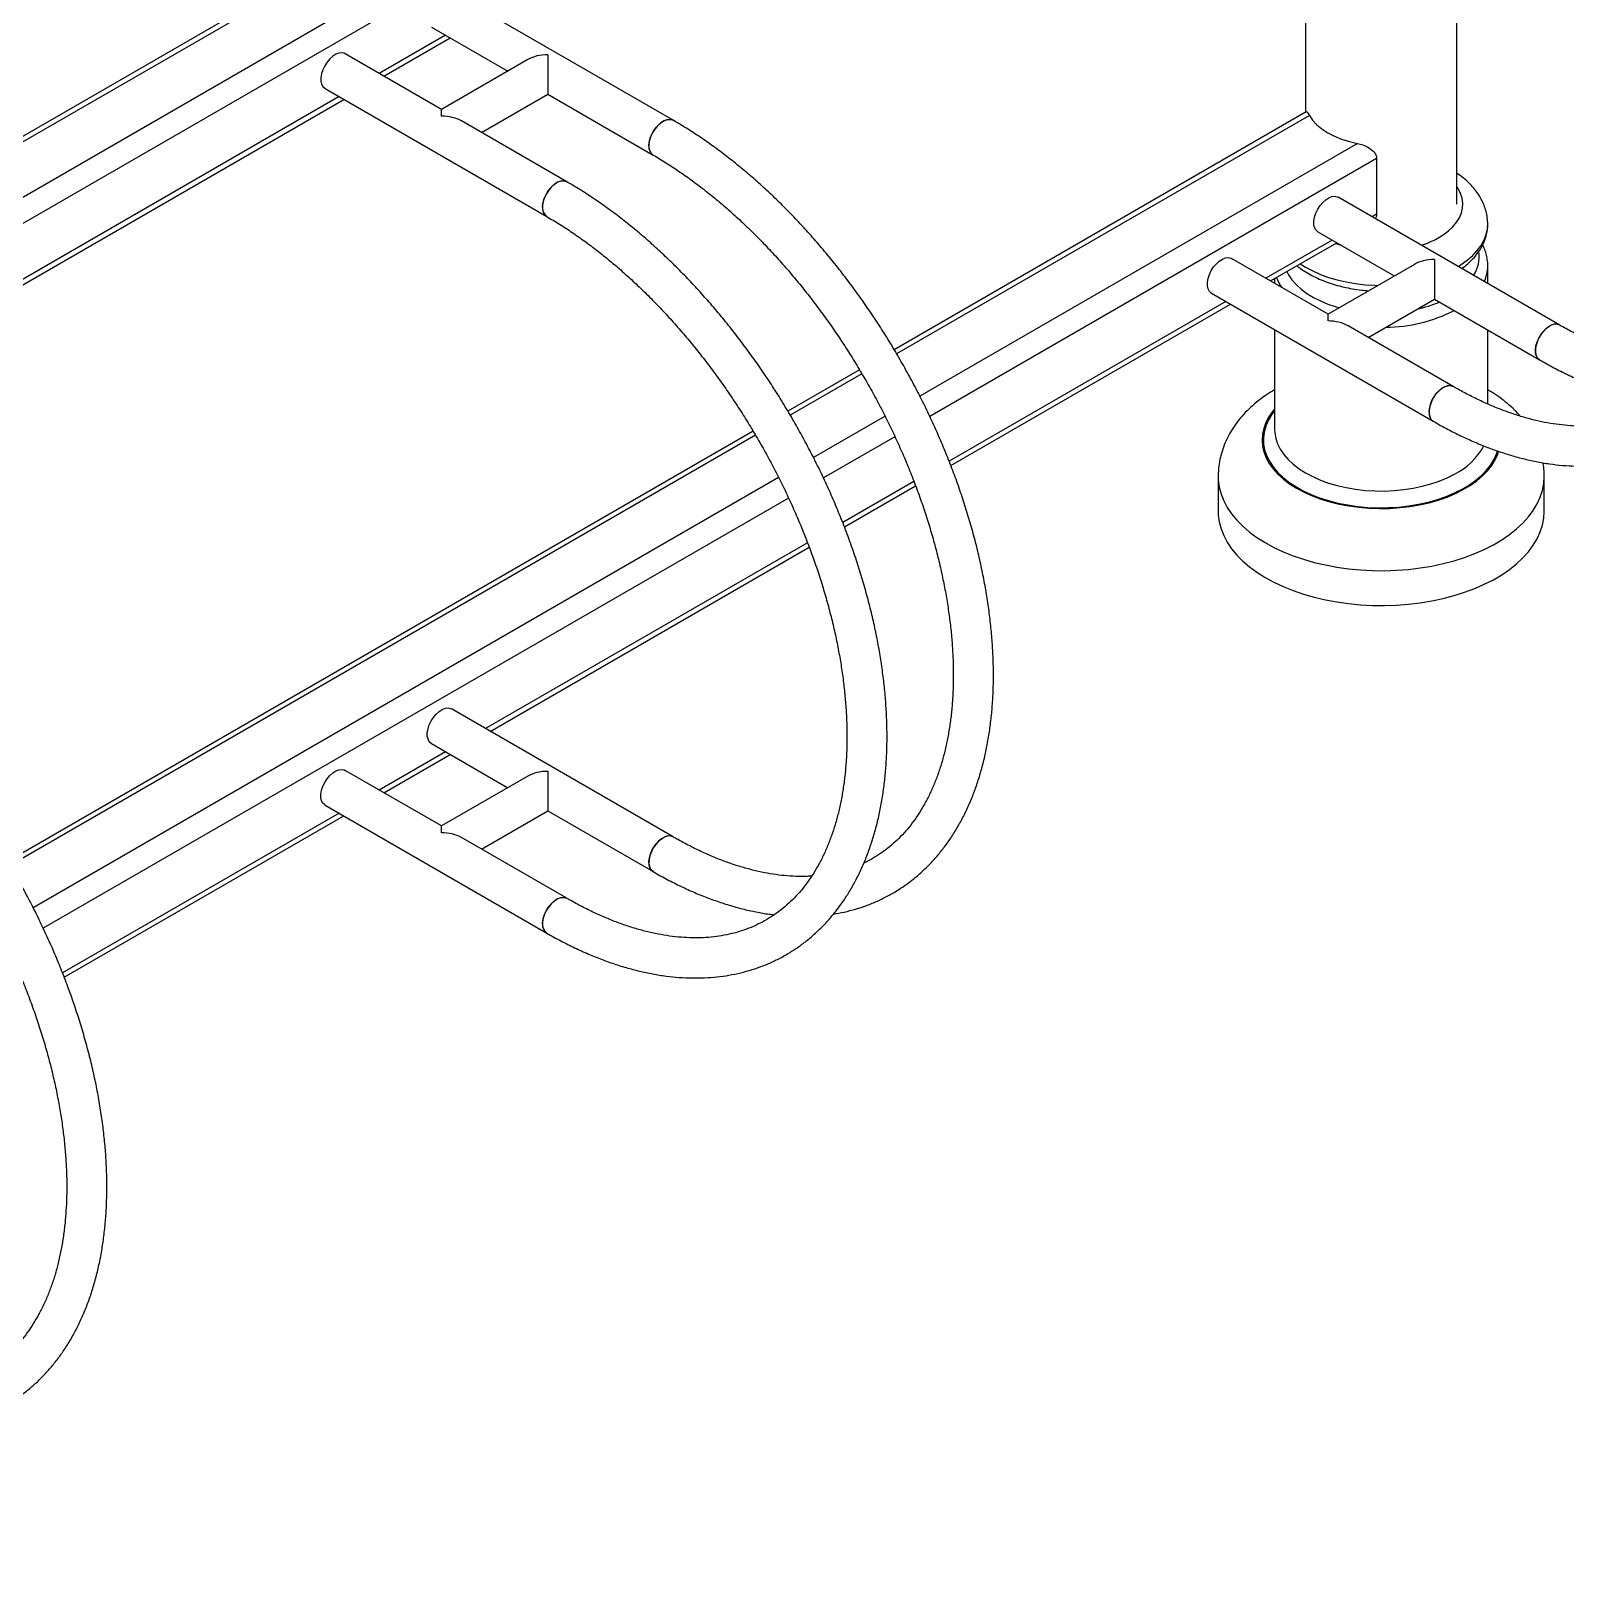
# Model space of a CAD drawing. Header units: millimetres. Extents: x 3621 to 9561, y -2206 to 1994.
# Drawn here: x 8463 to 9075, y -33 to 588 of the extents above; entities that cross this region are included whole.
import ezdxf

# ---------------------------------------------------------------- set-up
doc = ezdxf.new("R2010")
doc.units = ezdxf.units.MM

# ---------------------------------------------------------------- blocks, each defined once
blk = doc.blocks.new('izometria')
for p, q in [((-1648.56, 2439.2), (-3115.89, 1592.13)), ((-1647.33, 2437.75), (-3115.89, 1589.97)), ((-1628.1, 2426.65), (-3115.89, 1567.76)), ((-1620.5, 2420.58), (-3115.89, 1557.31)), ((-1648.84, 2345.22), (-1648.84, 2153.26)), ((-1588.54, 2116.57), (-1588.54, 2309.94)), ((-1901.07, 2150.08), (-1989.45, 2201.1)), ((-1997.45, 2187.25), (-1967.03, 2169.68)), ((-1991.84, 2184), (-2018.26, 2168.75)), ((-2016.39, 2167.67), (-1989.96, 2182.92)), ((-1993.45, 2154.43), (-2031.88, 2176.61)), ((-1959.03, 2174.3), (-1993.45, 2154.43)), ((-2039.88, 2162.76), (-1951.49, 2111.73)), ((-2034.26, 2159.51), (-2329.39, 1989.14)), ((-2327.51, 1988.06), (-2032.39, 2158.43)), ((-1977.45, 2145.19), (-1951.03, 2160.45)), ((-1951.03, 2160.45), (-1909.07, 2136.22)), ((-1943.49, 2125.59), (-1985.45, 2149.81)), ((-1648.56, 2153.41), (-1812.87, 2058.56)), ((-1647.33, 2151.96), (-1811.92, 2056.94)), ((-1628.1, 2140.86), (-1802.67, 2040.08)), ((-1620.5, 2134.79), (-1798.7, 2031.92)), ((-1620.5, 2134.79), (-1620.5, 2112.58)), ((-1547.51, 2068.39), (-1635.9, 2119.42)), ((-1620.5, 2112.58), (-1622.28, 2111.55)), ((-1638.28, 2102.32), (-1664.71, 2087.06)), ((-1662.83, 2085.98), (-1636.41, 2101.24)), ((-1643.9, 2105.56), (-1613.48, 2088)), ((-1636.83, 2100.99), (-1634.64, 2100.21)), ((-1639.9, 2072.74), (-1678.33, 2094.92)), ((-1605.47, 2092.62), (-1639.9, 2072.74)), ((-1576.19, 2084.95), (-1576.19, 2092.07)), ((-1576.19, 2091.89), (-1576.19, 2092.07)), ((-1661.19, 2086.93), (-1661.19, 2085.03)), ((-1680.71, 2077.83), (-1791.01, 2014.15)), ((-1790.32, 2012.39), (-1678.83, 2076.74)), ((-1686.33, 2081.07), (-1597.94, 2030.04)), ((-1623.9, 2063.5), (-1597.47, 2078.76)), ((-1597.47, 2078.76), (-1555.51, 2054.53)), ((-1661.19, 2066.56), (-1661.19, 2026.75)), ((-1589.94, 2043.9), (-1631.9, 2068.12)), ((-1576.19, 2036.92), (-1576.19, 2066.47)), ((-1826.73, 2050.56), (-1855.3, 2034.07)), ((-1825.78, 2048.95), (-1854.35, 2032.45)), ((-1816.56, 2032.06), (-1845.1, 2015.59)), ((-1869.16, 2026.07), (-2166.43, 1854.46)), ((-1868.21, 2024.45), (-2165.48, 1852.84)), ((-1812.61, 2023.89), (-1841.12, 2007.43)), ((-1858.98, 2007.57), (-2156.23, 1835.98)), ((-1683.69, 2007.97), (-1683.69, 1994.09)), ((-1553.69, 1994.09), (-1553.69, 2007.97)), ((-1805.03, 2006.06), (-1833.44, 1989.66)), ((-1832.74, 1987.89), (-1804.36, 2004.28)), ((-1855.04, 1999.4), (-2152.25, 1827.82)), ((-1847.46, 1981.56), (-1975.84, 1907.45)), ((-1973.96, 1906.37), (-1846.79, 1979.78)), ((-1901.07, 1864.29), (-1989.45, 1915.32)), ((-1997.45, 1901.46), (-1967.03, 1883.89)), ((-1991.84, 1898.22), (-2018.26, 1882.96)), ((-2016.39, 1881.88), (-1989.96, 1897.13)), ((-1993.45, 1868.64), (-2031.88, 1890.82)), ((-1959.03, 1888.51), (-1993.45, 1868.64)), ((-2039.88, 1876.97), (-1951.49, 1825.94)), ((-2034.26, 1873.72), (-2144.56, 1810.05)), ((-2143.87, 1808.28), (-2032.39, 1872.64)), ((-1977.45, 1859.4), (-1951.03, 1874.66)), ((-1951.03, 1874.66), (-1909.07, 1850.43)), ((-1943.49, 1839.8), (-1985.45, 1864.02))]:
    blk.add_line(p, q)
at = {"flags": 128}
for points in [[(-2031.88, 2176.61), (-2032.22, 2176.78), (-2033.23, 2176.98), (-2034.37, 2176.85), (-2035.57, 2176.38), (-2036.8, 2175.6), (-2037.97, 2174.54), (-2039.05, 2173.26), (-2039.99, 2171.81), (-2040.73, 2170.25), (-2041.24, 2168.67), (-2041.5, 2167.14), (-2041.5, 2165.73), (-2041.24, 2164.5), (-2040.73, 2163.52), (-2039.99, 2162.82), (-2039.88, 2162.76)], [(-1951.03, 2176.22), (-1951.03, 2174.98), (-1951.03, 2173.59), (-1951.03, 2172.08), (-1951.03, 2170.49), (-1951.03, 2168.88), (-1951.03, 2167.29), (-1951.03, 2165.78), (-1951.03, 2164.39), (-1951.03, 2163.15), (-1951.03, 2162.12), (-1951.03, 2161.31), (-1951.03, 2160.76), (-1951.03, 2160.48), (-1951.03, 2160.45)], [(-1993.45, 2151.72), (-1993.45, 2152.81), (-1993.45, 2153.64), (-1993.45, 2154.18), (-1993.45, 2154.42), (-1993.45, 2154.43)], [(-1910.72, 2139.88), (-1910.59, 2141.37), (-1910.2, 2142.93), (-1909.57, 2144.5), (-1908.73, 2146.01), (-1907.72, 2147.39), (-1906.58, 2148.57), (-1905.37, 2149.5), (-1904.15, 2150.12), (-1902.97, 2150.43), (-1901.89, 2150.39), (-1901.06, 2150.08)], [(-1901.07, 2150.08), (-1901.4, 2150.24), (-1902.42, 2150.45), (-1903.55, 2150.32), (-1904.76, 2149.85), (-1905.98, 2149.07), (-1907.16, 2148.01), (-1908.24, 2146.72), (-1909.17, 2145.27), (-1909.91, 2143.72), (-1910.43, 2142.14), (-1910.69, 2140.61), (-1910.69, 2139.2), (-1910.43, 2137.97), (-1909.91, 2136.98), (-1909.17, 2136.29), (-1909.07, 2136.22)], [(-1647.33, 2151.96), (-1646.04, 2150.07), (-1644.37, 2148.28), (-1642.35, 2146.61), (-1640.01, 2145.09), (-1637.37, 2143.73), (-1634.48, 2142.57), (-1631.38, 2141.61), (-1628.1, 2140.86)], [(-1953.15, 2115.39), (-1953.02, 2116.87), (-1952.63, 2118.44), (-1952, 2120.01), (-1951.15, 2121.52), (-1950.14, 2122.9), (-1949.01, 2124.08), (-1947.8, 2125), (-1946.58, 2125.63), (-1945.4, 2125.94), (-1944.32, 2125.9), (-1943.49, 2125.59)], [(-1943.49, 2125.59), (-1943.83, 2125.75), (-1944.84, 2125.96), (-1945.98, 2125.83), (-1947.19, 2125.36), (-1948.41, 2124.58), (-1949.59, 2123.52), (-1950.67, 2122.23), (-1951.6, 2120.78), (-1952.34, 2119.23), (-1952.85, 2117.65), (-1953.12, 2116.12), (-1953.12, 2114.71), (-1952.85, 2113.48), (-1952.34, 2112.49), (-1951.6, 2111.8), (-1951.49, 2111.73)], [(-1643.9, 2105.56), (-1644.01, 2105.63), (-1644.75, 2106.32), (-1645.26, 2107.31), (-1645.52, 2108.54), (-1645.52, 2109.95), (-1645.26, 2111.48), (-1644.75, 2113.06), (-1644.01, 2114.61), (-1643.08, 2116.06), (-1641.99, 2117.35), (-1640.82, 2118.41), (-1639.59, 2119.19), (-1638.39, 2119.66), (-1637.25, 2119.79), (-1636.24, 2119.58), (-1635.9, 2119.42)], [(-1596.31, 2102.95), (-1593.97, 2104.38), (-1591.9, 2105.93), (-1590.12, 2107.61), (-1588.65, 2109.38), (-1587.52, 2111.23), (-1586.72, 2113.14), (-1586.28, 2115.09), (-1586.19, 2117.05), (-1586.45, 2119.01), (-1587.07, 2120.94), (-1588.04, 2122.83), (-1588.54, 2123.59)], [(-1588.02, 2091.78), (-1586.76, 2092.57), (-1584.34, 2094.31), (-1582.2, 2096.18), (-1580.37, 2098.14), (-1578.86, 2100.2), (-1577.68, 2102.33), (-1576.83, 2104.51), (-1576.33, 2106.72), (-1576.19, 2108.95), (-1576.21, 2109.55)], [(-1686.33, 2081.07), (-1686.43, 2081.13), (-1687.17, 2081.83), (-1687.69, 2082.82), (-1687.95, 2084.04), (-1687.95, 2085.46), (-1687.69, 2086.99), (-1687.17, 2088.57), (-1686.43, 2090.12), (-1685.5, 2091.57), (-1684.42, 2092.86), (-1683.24, 2093.91), (-1682.02, 2094.7), (-1680.81, 2095.16), (-1679.68, 2095.3), (-1678.66, 2095.09), (-1678.33, 2094.92)], [(-1597.47, 2094.53), (-1597.47, 2093.3), (-1597.47, 2091.9), (-1597.47, 2090.39), (-1597.47, 2088.8), (-1597.47, 2087.19), (-1597.47, 2085.61), (-1597.47, 2084.09), (-1597.47, 2082.7), (-1597.47, 2081.47), (-1597.47, 2080.43), (-1597.47, 2079.62), (-1597.47, 2079.07), (-1597.47, 2078.79), (-1597.47, 2078.76)], [(-1656.37, 2089.71), (-1655.68, 2088.43), (-1654.3, 2086.44), (-1652.61, 2084.52), (-1650.6, 2082.71), (-1648.31, 2081.02), (-1645.75, 2079.46), (-1642.94, 2078.05), (-1639.92, 2076.8), (-1636.7, 2075.72), (-1635.39, 2075.35)], [(-1650.99, 2092.82), (-1648.85, 2091.48), (-1646, 2089.97), (-1642.93, 2088.61), (-1639.65, 2087.42), (-1636.2, 2086.41), (-1632.61, 2085.58), (-1628.9, 2084.95), (-1625.11, 2084.51), (-1621.26, 2084.27), (-1619.98, 2084.24)], [(-1639.9, 2070.04), (-1639.9, 2071.13), (-1639.9, 2071.95), (-1639.9, 2072.5), (-1639.9, 2072.73), (-1639.9, 2072.74)], [(-1547.51, 2068.39), (-1547.62, 2068.45), (-1548.6, 2068.74), (-1549.71, 2068.7), (-1550.9, 2068.31), (-1552.12, 2067.6), (-1553.32, 2066.61), (-1554.43, 2065.38), (-1555.4, 2063.96), (-1556.19, 2062.43), (-1556.77, 2060.85), (-1557.09, 2059.3), (-1557.16, 2057.85), (-1556.96, 2056.57), (-1556.51, 2055.52), (-1555.82, 2054.75), (-1555.51, 2054.53)], [(-1555.51, 2054.54), (-1556.19, 2055.09), (-1556.77, 2056.01), (-1557.09, 2057.18), (-1557.16, 2058.56), (-1556.96, 2060.06), (-1556.51, 2061.64), (-1555.82, 2063.2), (-1554.94, 2064.69), (-1553.89, 2066.02), (-1552.73, 2067.14), (-1551.51, 2068)], [(-1599.6, 2033.71), (-1599.46, 2035.19), (-1599.07, 2036.75), (-1598.44, 2038.32), (-1597.6, 2039.84), (-1596.59, 2041.21), (-1595.45, 2042.39), (-1594.24, 2043.32), (-1593.02, 2043.95), (-1591.84, 2044.25), (-1590.76, 2044.21), (-1589.94, 2043.9)], [(-1589.94, 2043.9), (-1590.28, 2044.06), (-1591.29, 2044.27), (-1592.43, 2044.14), (-1593.63, 2043.67), (-1594.85, 2042.89), (-1596.03, 2041.83), (-1597.11, 2040.54), (-1598.05, 2039.09), (-1598.79, 2037.54), (-1599.3, 2035.96), (-1599.56, 2034.43), (-1599.56, 2033.02), (-1599.3, 2031.79), (-1598.79, 2030.8), (-1598.05, 2030.11), (-1597.94, 2030.04)], [(-1661.19, 2034.91), (-1661.97, 2033.96), (-1663.49, 2031.77), (-1664.68, 2029.51), (-1665.53, 2027.2), (-1666.03, 2024.86), (-1666.19, 2022.5), (-1665.99, 2020.15), (-1665.44, 2017.81), (-1664.54, 2015.51), (-1663.3, 2013.26), (-1661.74, 2011.08), (-1659.85, 2008.98), (-1657.66, 2006.99), (-1655.19, 2005.12), (-1652.44, 2003.37), (-1649.44, 2001.77), (-1646.21, 2000.32), (-1642.78, 1999.03), (-1639.18, 1997.93), (-1635.42, 1997), (-1631.53, 1996.27), (-1627.55, 1995.73), (-1623.51, 1995.39), (-1619.43, 1995.25), (-1615.34, 1995.31), (-1611.28, 1995.58), (-1607.28, 1996.05), (-1603.36, 1996.71), (-1599.55, 1997.57), (-1595.88, 1998.61), (-1592.38, 1999.83), (-1589.08, 2001.22), (-1586, 2002.77)], [(-1661.19, 2034.25), (-1662.41, 2032.61), (-1663.75, 2030.38), (-1664.74, 2028.08), (-1665.38, 2025.74), (-1665.67, 2023.38), (-1665.6, 2021.01), (-1665.17, 2018.66), (-1664.39, 2016.34), (-1663.26, 2014.06), (-1661.79, 2011.85), (-1660, 2009.72), (-1657.89, 2007.69), (-1655.48, 2005.78), (-1652.79, 2003.99), (-1649.84, 2002.35), (-1646.65, 2000.86), (-1643.25, 1999.53), (-1639.67, 1998.39), (-1635.92, 1997.42), (-1632.05, 1996.65), (-1628.07, 1996.08), (-1624.02, 1995.71), (-1619.93, 1995.54), (-1615.83, 1995.58), (-1611.75, 1995.83), (-1607.73, 1996.28), (-1603.78, 1996.93), (-1599.96, 1997.78), (-1596.27, 1998.82), (-1592.75, 2000.04), (-1589.44, 2001.43), (-1586.34, 2002.98)], [(-1661.19, 2026.75), (-1661.13, 2025.44), (-1660.75, 2023.22), (-1660.02, 2021.02), (-1658.94, 2018.88), (-1657.54, 2016.8), (-1655.81, 2014.8), (-1653.77, 2012.9), (-1651.45, 2011.12), (-1648.85, 2009.46), (-1646, 2007.95), (-1642.93, 2006.59), (-1639.65, 2005.41), (-1636.2, 2004.39), (-1632.61, 2003.57), (-1628.9, 2002.93), (-1625.11, 2002.49), (-1621.26, 2002.26), (-1617.39, 2002.22), (-1613.53, 2002.39), (-1609.72, 2002.77), (-1605.98, 2003.34), (-1602.34, 2004.1), (-1598.84, 2005.05), (-1595.51, 2006.18), (-1592.36, 2007.49), (-1589.44, 2008.95)], [(-1586.34, 2002.98), (-1583.49, 2004.68), (-1580.91, 2006.52), (-1578.62, 2008.48), (-1576.63, 2010.55), (-1574.96, 2012.71), (-1573.63, 2014.95), (-1572.63, 2017.25), (-1572.32, 2018.23)], [(-1586, 2002.77), (-1583.16, 2004.47), (-1580.58, 2006.3), (-1578.28, 2008.25), (-1576.28, 2010.31), (-1574.6, 2012.46), (-1573.24, 2014.68), (-1572.22, 2016.97), (-1571.86, 2018.08)], [(-1683.69, 2007.96), (-1683.64, 2006.53), (-1683.28, 2003.77), (-1682.56, 2001.02), (-1681.5, 1998.32), (-1680.1, 1995.67), (-1678.35, 1993.08), (-1676.29, 1990.58), (-1673.91, 1988.17), (-1671.22, 1985.87), (-1668.25, 1983.69), (-1665.01, 1981.64), (-1661.52, 1979.74), (-1657.79, 1977.99), (-1653.85, 1976.41), (-1649.72, 1974.99), (-1645.41, 1973.76), (-1640.96, 1972.72), (-1636.39, 1971.86), (-1631.73, 1971.21), (-1626.99, 1970.75), (-1622.2, 1970.5), (-1617.4, 1970.45), (-1612.6, 1970.61), (-1607.84, 1970.97), (-1603.14, 1971.53), (-1598.52, 1972.3), (-1594.01, 1973.25), (-1589.64, 1974.4), (-1585.42, 1975.73), (-1581.39, 1977.24), (-1577.56, 1978.91), (-1573.95, 1980.74)], [(-1573.95, 1980.74), (-1570.59, 1982.72), (-1567.5, 1984.84), (-1564.68, 1987.09), (-1562.15, 1989.45), (-1559.94, 1991.91), (-1558.05, 1994.46), (-1556.48, 1997.08), (-1555.26, 1999.76), (-1554.38, 2002.49), (-1553.86, 2005.25), (-1553.69, 2007.96)], [(-1683.69, 1994.09), (-1683.64, 1992.65), (-1683.28, 1989.88), (-1682.56, 1987.14), (-1681.5, 1984.44), (-1680.1, 1981.79), (-1678.35, 1979.2), (-1676.29, 1976.7), (-1673.91, 1974.29), (-1671.22, 1971.99), (-1668.25, 1969.81), (-1665.01, 1967.76), (-1661.52, 1965.86), (-1657.79, 1964.11), (-1653.85, 1962.53), (-1649.72, 1961.11), (-1645.41, 1959.88), (-1640.96, 1958.83), (-1636.39, 1957.98), (-1631.73, 1957.32), (-1626.99, 1956.87), (-1622.2, 1956.62), (-1617.4, 1956.57), (-1612.6, 1956.73), (-1607.84, 1957.09), (-1603.14, 1957.65), (-1598.52, 1958.41), (-1594.01, 1959.37), (-1589.64, 1960.52), (-1585.42, 1961.85), (-1581.39, 1963.35), (-1577.56, 1965.03), (-1573.95, 1966.86)], [(-1573.95, 1966.86), (-1570.59, 1968.84), (-1567.5, 1970.96), (-1564.68, 1973.21), (-1562.15, 1975.57), (-1559.94, 1978.03), (-1558.05, 1980.58), (-1556.48, 1983.2), (-1555.26, 1985.88), (-1554.38, 1988.61), (-1553.86, 1991.36), (-1553.69, 1994.09)], [(-1997.45, 1901.46), (-1997.56, 1901.52), (-1998.3, 1902.22), (-1998.81, 1903.21), (-1999.08, 1904.43), (-1999.08, 1905.85), (-1998.81, 1907.38), (-1998.3, 1908.96), (-1997.56, 1910.51), (-1996.63, 1911.96), (-1995.55, 1913.25), (-1994.37, 1914.3), (-1993.15, 1915.09), (-1991.94, 1915.55), (-1990.8, 1915.69), (-1989.79, 1915.48), (-1989.45, 1915.32)], [(-2039.88, 1876.97), (-2039.99, 1877.03), (-2040.73, 1877.73), (-2041.24, 1878.71), (-2041.5, 1879.94), (-2041.5, 1881.35), (-2041.24, 1882.89), (-2040.73, 1884.46), (-2039.99, 1886.02), (-2039.05, 1887.47), (-2037.97, 1888.75), (-2036.8, 1889.81), (-2035.57, 1890.59), (-2034.37, 1891.06), (-2033.23, 1891.2), (-2032.22, 1890.99), (-2031.88, 1890.82)], [(-1951.03, 1890.43), (-1951.03, 1889.19), (-1951.03, 1887.8), (-1951.03, 1886.29), (-1951.03, 1884.7), (-1951.03, 1883.09), (-1951.03, 1881.5), (-1951.03, 1879.99), (-1951.03, 1878.6), (-1951.03, 1877.36), (-1951.03, 1876.33), (-1951.03, 1875.52), (-1951.03, 1874.97), (-1951.03, 1874.69), (-1951.03, 1874.66)], [(-1993.45, 1865.93), (-1993.45, 1867.02), (-1993.45, 1867.85), (-1993.45, 1868.39), (-1993.45, 1868.63), (-1993.45, 1868.64)], [(-1901.07, 1864.29), (-1901.18, 1864.35), (-1902.15, 1864.64), (-1903.26, 1864.59), (-1904.45, 1864.21), (-1905.68, 1863.5), (-1906.87, 1862.51), (-1907.98, 1861.27), (-1908.96, 1859.86), (-1909.75, 1858.32), (-1910.32, 1856.75), (-1910.65, 1855.2), (-1910.71, 1853.75), (-1910.52, 1852.47), (-1910.06, 1851.42), (-1909.38, 1850.64), (-1909.07, 1850.43)], [(-1909.07, 1850.43), (-1909.75, 1850.99), (-1910.32, 1851.91), (-1910.65, 1853.08), (-1910.71, 1854.45), (-1910.52, 1855.96), (-1910.06, 1857.54), (-1909.38, 1859.1), (-1908.49, 1860.59), (-1907.44, 1861.92), (-1906.28, 1863.04), (-1905.07, 1863.89)], [(-1953.15, 1829.6), (-1953.02, 1831.08), (-1952.63, 1832.65), (-1952, 1834.22), (-1951.15, 1835.73), (-1950.14, 1837.11), (-1949.01, 1838.29), (-1947.8, 1839.21), (-1946.58, 1839.84), (-1945.4, 1840.15), (-1944.32, 1840.11), (-1943.49, 1839.8)], [(-1943.49, 1839.8), (-1943.83, 1839.96), (-1944.84, 1840.17), (-1945.98, 1840.04), (-1947.19, 1839.57), (-1948.41, 1838.79), (-1949.59, 1837.73), (-1950.67, 1836.44), (-1951.6, 1834.99), (-1952.34, 1833.44), (-1952.85, 1831.86), (-1953.12, 1830.33), (-1953.12, 1828.92), (-1952.85, 1827.69), (-1952.34, 1826.7), (-1951.6, 1826.01), (-1951.49, 1825.94)]]:
    blk.add_lwpolyline(points, dxfattribs=at)
for centre, radius, start, end in [((-1906.79, 2139.46), 3.96, 173.82202, 234.80486), ((-1949.21, 2114.97), 3.96, 173.82007, 234.8075), ((-1614.39, 2136.46), 38.07, 287.92155, 298.34086), ((-1593.75, 2095.84), 14.15, 327.35726, 7.19987), ((-1643.85, 2093.05), 17.5, 198.91532, 213.19441), ((-1591.21, 2092.16), 15.03, 334.82467, 358.98426), ((-1615.95, 2126.37), 52.91, 282.55923, 292.78462), ((-1617.35, 2128.96), 61.4, 270.4391, 296.89405), ((-1549.18, 2064.8), 3.96, 65.15967, 126.17971), ((-1595.66, 2033.28), 3.96, 173.81839, 234.83306), ((-1601.31, 2033.02), 26.84, 296.25469, 331.50198), ((-1902.73, 1860.7), 3.96, 65.16043, 126.17895), ((-1949.21, 1829.18), 3.96, 173.81782, 234.83294)]:
    blk.add_arc(centre, radius, start, end)
for centre, start_param, end_param in [((-1951.03, 2169.68), 1.570796, 2.356113), ((-1993.45, 2145.19), 0.785479, 1.570796), ((-1597.47, 2088), 1.570796, 2.356113), ((-1639.9, 2063.5), 0.785479, 1.570796), ((-1951.03, 1883.89), 1.570796, 2.356113), ((-1993.45, 1859.4), 0.785479, 1.570796)]:
    blk.add_ellipse(centre, major_axis=(11.31, 0), ratio=0.577382, start_param=start_param, end_param=end_param)
for points, knots in [([(-1483.54, 2037.61), (-1482.12, 2037.86), (-1479.13, 2038.38), (-1474.71, 2039.54), (-1470.29, 2041), (-1466.01, 2042.75), (-1461.88, 2044.78), (-1457.92, 2047.08), (-1454.12, 2049.64), (-1450.49, 2052.48), (-1447.04, 2055.57), (-1443.77, 2058.92), (-1440.69, 2062.52), (-1437.79, 2066.37), (-1435.1, 2070.46), (-1432.61, 2074.78), (-1430.32, 2079.34), (-1428.25, 2084.12), (-1426.4, 2089.11), (-1424.76, 2094.31), (-1423.36, 2099.7), (-1422.18, 2105.27), (-1421.23, 2111.01), (-1420.51, 2116.92), (-1420.02, 2122.98), (-1419.77, 2129.17), (-1419.75, 2135.49), (-1419.96, 2141.93), (-1420.4, 2148.47), (-1421.07, 2155.11), (-1421.96, 2161.82), (-1423.08, 2168.61), (-1424.43, 2175.45), (-1425.99, 2182.34), (-1427.76, 2189.26), (-1429.75, 2196.21), (-1431.95, 2203.17), (-1434.35, 2210.13), (-1436.95, 2217.08), (-1439.75, 2224), (-1442.73, 2230.9), (-1445.91, 2237.74), (-1449.26, 2244.53), (-1452.78, 2251.25), (-1456.48, 2257.89), (-1460.33, 2264.44), (-1464.34, 2270.89), (-1468.5, 2277.22), (-1472.8, 2283.43), (-1477.24, 2289.5), (-1481.8, 2295.44), (-1486.48, 2301.21), (-1491.27, 2306.82), (-1496.17, 2312.26), (-1501.16, 2317.51), (-1506.25, 2322.57), (-1511.41, 2327.43), (-1516.64, 2332.08), (-1521.94, 2336.51), (-1527.29, 2340.72), (-1532.69, 2344.69), (-1538.13, 2348.41), (-1543.07, 2351.57), (-1546.21, 2353.41), (-1547.51, 2354.18)], [0, 0, 0, 0, 0.0144221, 0.0303176, 0.0461473, 0.0619213, 0.0776533, 0.0933594, 0.1090572, 0.124759, 0.1404825, 0.1562439, 0.1720567, 0.1879313, 0.2038742, 0.2198881, 0.2359722, 0.2521226, 0.268333, 0.2845958, 0.3009022, 0.3172437, 0.3336123, 0.3500002, 0.3664013, 0.38281, 0.399222, 0.4156331, 0.4320408, 0.4484434, 0.4648399, 0.4812295, 0.4976119, 0.5139871, 0.5303552, 0.5467167, 0.5630718, 0.5794211, 0.5957653, 0.612105, 0.6284408, 0.6447735, 0.6611037, 0.6774324, 0.69376, 0.7100874, 0.7264152, 0.7427441, 0.7590747, 0.7754079, 0.7917443, 0.8080847, 0.8244299, 0.8407804, 0.8571371, 0.8735006, 0.8898715, 0.9062502, 0.9226372, 0.9390328, 0.955437, 0.9718497, 0.9882702, 1, 1, 1, 1]), ([(-1555.51, 2340.32), (-1554.63, 2339.81), (-1552.08, 2338.32), (-1547.85, 2335.65), (-1542.82, 2332.25), (-1537.8, 2328.6), (-1532.8, 2324.71), (-1527.83, 2320.6), (-1522.91, 2316.26), (-1518.04, 2311.71), (-1513.23, 2306.96), (-1508.49, 2302.01), (-1503.83, 2296.87), (-1499.26, 2291.55), (-1494.79, 2286.06), (-1490.43, 2280.42), (-1486.18, 2274.63), (-1482.06, 2268.71), (-1478.07, 2262.66), (-1474.23, 2256.5), (-1470.53, 2250.24), (-1466.99, 2243.89), (-1463.61, 2237.46), (-1460.4, 2230.97), (-1457.37, 2224.43), (-1454.52, 2217.85), (-1451.85, 2211.25), (-1449.38, 2204.63), (-1447.1, 2198.01), (-1445.02, 2191.41), (-1443.14, 2184.83), (-1441.47, 2178.3), (-1440.01, 2171.81), (-1438.76, 2165.39), (-1437.73, 2159.05), (-1436.91, 2152.8), (-1436.31, 2146.65), (-1435.92, 2140.62), (-1435.74, 2134.71), (-1435.78, 2128.94), (-1436.04, 2123.32), (-1436.5, 2117.86), (-1437.18, 2112.57), (-1438.05, 2107.45), (-1439.14, 2102.53), (-1440.42, 2097.8), (-1441.9, 2093.27), (-1443.57, 2088.95), (-1445.43, 2084.85), (-1447.47, 2080.97), (-1449.7, 2077.31), (-1452.12, 2073.89), (-1454.71, 2070.69), (-1457.48, 2067.74), (-1460.43, 2065.03), (-1463.56, 2062.56), (-1466.87, 2060.37), (-1469.51, 2058.83), (-1471.09, 2058.12), (-1471.46, 2057.95)], [0, 0, 0, 0, 0.009313, 0.02708, 0.044855, 0.062637, 0.080428, 0.098228, 0.116038, 0.133857, 0.151684, 0.169521, 0.187365, 0.205216, 0.223073, 0.240936, 0.258804, 0.276676, 0.294551, 0.312428, 0.330306, 0.348184, 0.366062, 0.383938, 0.401812, 0.419682, 0.437548, 0.455408, 0.473262, 0.49111, 0.508949, 0.52678, 0.544602, 0.562413, 0.580215, 0.598006, 0.615786, 0.633555, 0.651315, 0.669066, 0.68681, 0.704549, 0.722287, 0.740028, 0.757777, 0.775541, 0.79333, 0.811155, 0.829029, 0.846968, 0.864989, 0.883108, 0.901341, 0.919702, 0.938194, 0.956813, 0.975538, 0.994337, 1, 1, 1, 1]), ([(-1597.94, 2030.04), (-1596.97, 2029.49), (-1594.17, 2027.9), (-1589.54, 2025.46), (-1584.04, 2022.83), (-1578.55, 2020.48), (-1573.07, 2018.41), (-1567.63, 2016.62), (-1562.23, 2015.12), (-1556.87, 2013.92), (-1551.58, 2013.01), (-1546.36, 2012.41), (-1541.22, 2012.1), (-1536.18, 2012.09), (-1531.24, 2012.39), (-1526.41, 2012.98), (-1521.71, 2013.87), (-1517.14, 2015.04), (-1512.71, 2016.51), (-1508.43, 2018.26), (-1504.31, 2020.28), (-1500.34, 2022.58), (-1496.54, 2025.15), (-1492.92, 2027.98), (-1489.47, 2031.08), (-1486.2, 2034.43), (-1483.11, 2038.03), (-1480.22, 2041.88), (-1477.53, 2045.97), (-1475.03, 2050.29), (-1472.75, 2054.85), (-1470.68, 2059.63), (-1468.82, 2064.62), (-1467.19, 2069.81), (-1465.78, 2075.2), (-1464.6, 2080.78), (-1463.65, 2086.52), (-1462.94, 2092.43), (-1462.45, 2098.48), (-1462.2, 2104.68), (-1462.18, 2111), (-1462.39, 2117.44), (-1462.83, 2123.98), (-1463.49, 2130.61), (-1464.39, 2137.33), (-1465.51, 2144.11), (-1466.85, 2150.96), (-1468.41, 2157.84), (-1470.19, 2164.77), (-1472.18, 2171.72), (-1474.37, 2178.68), (-1476.77, 2185.64), (-1479.38, 2192.59), (-1482.17, 2199.51), (-1485.16, 2206.4), (-1488.33, 2213.25), (-1491.68, 2220.04), (-1495.21, 2226.76), (-1498.9, 2233.4), (-1502.76, 2239.95), (-1506.77, 2246.39), (-1510.93, 2252.73), (-1515.23, 2258.94), (-1519.66, 2265.01), (-1524.22, 2270.94), (-1528.91, 2276.72), (-1533.7, 2282.33), (-1538.6, 2287.77), (-1543.59, 2293.02), (-1548.67, 2298.08), (-1553.83, 2302.94), (-1559.07, 2307.59), (-1564.37, 2312.02), (-1569.72, 2316.22), (-1575.12, 2320.19), (-1580.55, 2323.92), (-1585.5, 2327.08), (-1588.63, 2328.92), (-1589.94, 2329.69)], [0, 0, 0, 0, 0.007103, 0.020545, 0.033992, 0.047438, 0.060878, 0.074309, 0.087726, 0.101121, 0.114488, 0.12782, 0.141109, 0.154347, 0.16753, 0.180654, 0.193717, 0.20672, 0.21967, 0.232575, 0.245445, 0.258294, 0.271136, 0.283981, 0.296844, 0.309738, 0.322675, 0.335661, 0.348704, 0.361805, 0.374963, 0.388175, 0.401436, 0.414741, 0.428081, 0.441449, 0.45484, 0.468247, 0.481664, 0.495088, 0.508514, 0.52194, 0.535363, 0.548782, 0.562195, 0.575603, 0.589005, 0.602402, 0.615792, 0.629177, 0.642557, 0.655932, 0.669303, 0.68267, 0.696034, 0.709396, 0.722755, 0.736113, 0.749471, 0.762828, 0.776185, 0.789544, 0.802903, 0.816265, 0.82963, 0.842998, 0.856369, 0.869745, 0.883126, 0.896513, 0.909906, 0.923305, 0.936711, 0.950124, 0.963544, 0.976971, 0.990404, 1, 1, 1, 1]), ([(-1597.94, 2315.83), (-1597.06, 2315.32), (-1594.51, 2313.82), (-1590.27, 2311.16), (-1585.24, 2307.75), (-1580.22, 2304.1), (-1575.23, 2300.22), (-1570.26, 2296.11), (-1565.34, 2291.77), (-1560.46, 2287.22), (-1555.65, 2282.47), (-1550.91, 2277.51), (-1546.25, 2272.37), (-1541.68, 2267.06), (-1537.21, 2261.57), (-1532.85, 2255.93), (-1528.61, 2250.14), (-1524.49, 2244.22), (-1520.5, 2238.17), (-1516.66, 2232.01), (-1512.96, 2225.74), (-1509.42, 2219.39), (-1506.04, 2212.97), (-1502.83, 2206.48), (-1499.8, 2199.94), (-1496.94, 2193.36), (-1494.28, 2186.75), (-1491.8, 2180.14), (-1489.52, 2173.52), (-1487.44, 2166.92), (-1485.57, 2160.34), (-1483.9, 2153.8), (-1482.44, 2147.32), (-1481.19, 2140.9), (-1480.16, 2134.56), (-1479.34, 2128.31), (-1478.73, 2122.16), (-1478.34, 2116.13), (-1478.17, 2110.22), (-1478.21, 2104.45), (-1478.46, 2098.83), (-1478.93, 2093.37), (-1479.6, 2088.07), (-1480.48, 2082.96), (-1481.56, 2078.03), (-1482.85, 2073.3), (-1484.32, 2068.78), (-1485.99, 2064.46), (-1487.85, 2060.36), (-1489.9, 2056.48), (-1492.13, 2052.82), (-1494.54, 2049.39), (-1497.14, 2046.2), (-1499.91, 2043.24), (-1502.86, 2040.53), (-1505.99, 2038.07), (-1509.29, 2035.86), (-1512.76, 2033.92), (-1516.4, 2032.25), (-1520.18, 2030.85), (-1524.1, 2029.74), (-1528.15, 2028.91), (-1532.32, 2028.36), (-1536.59, 2028.09), (-1540.97, 2028.1), (-1545.45, 2028.39), (-1550.02, 2028.96), (-1554.66, 2029.8), (-1559.39, 2030.92), (-1564.18, 2032.3), (-1569.03, 2033.96), (-1573.94, 2035.89), (-1578.89, 2038.08), (-1583.79, 2040.5), (-1587.48, 2042.49), (-1589.5, 2043.65), (-1589.94, 2043.9)], [0, 0, 0, 0, 0.007128, 0.020725, 0.034329, 0.047938, 0.061555, 0.075178, 0.088808, 0.102445, 0.116089, 0.12974, 0.143397, 0.157059, 0.170726, 0.184397, 0.198072, 0.21175, 0.22543, 0.239112, 0.252795, 0.266478, 0.28016, 0.293842, 0.307521, 0.321197, 0.334871, 0.34854, 0.362204, 0.375863, 0.389517, 0.403163, 0.416803, 0.430435, 0.444059, 0.457675, 0.471283, 0.484882, 0.498474, 0.51206, 0.52564, 0.539216, 0.552792, 0.56637, 0.579953, 0.593549, 0.607164, 0.620806, 0.634486, 0.648215, 0.662007, 0.675874, 0.689829, 0.70388, 0.718033, 0.732283, 0.746614, 0.761001, 0.775408, 0.789784, 0.804098, 0.818326, 0.832456, 0.846487, 0.860424, 0.87428, 0.888065, 0.901794, 0.915479, 0.929131, 0.942758, 0.95637, 0.969972, 0.983569, 0.996441, 1, 1, 1, 1]), ([(-1837.09, 1833.51), (-1835.67, 1833.76), (-1832.68, 1834.28), (-1828.27, 1835.44), (-1823.84, 1836.9), (-1819.56, 1838.65), (-1815.43, 1840.67), (-1811.47, 1842.97), (-1807.67, 1845.54), (-1804.04, 1848.37), (-1800.59, 1851.47), (-1797.32, 1854.82), (-1794.24, 1858.42), (-1791.35, 1862.27), (-1788.65, 1866.36), (-1786.16, 1870.68), (-1783.88, 1875.24), (-1781.81, 1880.02), (-1779.95, 1885.01), (-1778.32, 1890.2), (-1776.91, 1895.59), (-1775.73, 1901.17), (-1774.78, 1906.91), (-1774.06, 1912.82), (-1773.58, 1918.87), (-1773.32, 1925.07), (-1773.3, 1931.39), (-1773.51, 1937.83), (-1773.95, 1944.37), (-1774.62, 1951), (-1775.52, 1957.72), (-1776.64, 1964.5), (-1777.98, 1971.35), (-1779.54, 1978.23), (-1781.32, 1985.16), (-1783.3, 1992.11), (-1785.5, 1999.07), (-1787.9, 2006.03), (-1790.5, 2012.98), (-1793.3, 2019.9), (-1796.29, 2026.79), (-1799.46, 2033.64), (-1802.81, 2040.43), (-1806.34, 2047.15), (-1810.03, 2053.79), (-1813.88, 2060.34), (-1817.89, 2066.78), (-1822.05, 2073.12), (-1826.35, 2079.33), (-1830.79, 2085.4), (-1835.35, 2091.33), (-1840.03, 2097.11), (-1844.83, 2102.72), (-1849.72, 2108.16), (-1854.72, 2113.41), (-1859.8, 2118.47), (-1864.96, 2123.33), (-1870.2, 2127.98), (-1875.49, 2132.41), (-1880.85, 2136.61), (-1886.24, 2140.58), (-1891.68, 2144.31), (-1896.63, 2147.47), (-1899.76, 2149.31), (-1901.07, 2150.08)], [0, 0, 0, 0, 0.0144221, 0.0303176, 0.0461473, 0.0619213, 0.0776533, 0.0933594, 0.1090572, 0.124759, 0.1404825, 0.1562439, 0.1720567, 0.1879313, 0.2038742, 0.2198881, 0.2359722, 0.2521226, 0.268333, 0.2845958, 0.3009022, 0.3172437, 0.3336123, 0.3500002, 0.3664013, 0.38281, 0.399222, 0.4156331, 0.4320408, 0.4484434, 0.4648399, 0.4812295, 0.4976119, 0.5139871, 0.5303552, 0.5467167, 0.5630718, 0.5794211, 0.5957653, 0.612105, 0.6284408, 0.6447735, 0.6611037, 0.6774324, 0.69376, 0.7100874, 0.7264152, 0.7427441, 0.7590747, 0.7754079, 0.7917443, 0.8080847, 0.8244299, 0.8407804, 0.8571371, 0.8735006, 0.8898715, 0.9062502, 0.9226372, 0.9390328, 0.955437, 0.9718497, 0.9882702, 1, 1, 1, 1]), ([(-1648.51, 2153.33), (-1648.48, 2153.37), (-1648.35, 2153.52), (-1647.96, 2153.01), (-1647.52, 2152.28), (-1647.33, 2151.96)], [0, 0, 0, 0, 0.2050151, 0.6587759, 1, 1, 1, 1]), ([(-1628.1, 2140.86), (-1627.41, 2140.69), (-1625.85, 2140.31), (-1623.49, 2139.15), (-1621.64, 2137.65), (-1620.64, 2136.09), (-1620.54, 2135.19), (-1620.5, 2134.79)], [0, 0, 0, 0, 0.195915, 0.441418, 0.701353, 0.869276, 1, 1, 1, 1]), ([(-1909.07, 2136.22), (-1908.19, 2135.71), (-1905.63, 2134.21), (-1901.4, 2131.55), (-1896.37, 2128.14), (-1891.35, 2124.49), (-1886.35, 2120.61), (-1881.39, 2116.5), (-1876.46, 2112.16), (-1871.59, 2107.61), (-1866.78, 2102.86), (-1862.04, 2097.9), (-1857.38, 2092.77), (-1852.81, 2087.45), (-1848.34, 2081.96), (-1843.98, 2076.32), (-1839.73, 2070.53), (-1835.61, 2064.61), (-1831.63, 2058.56), (-1827.78, 2052.4), (-1824.09, 2046.13), (-1820.54, 2039.78), (-1817.17, 2033.36), (-1813.96, 2026.87), (-1810.92, 2020.33), (-1808.07, 2013.75), (-1805.4, 2007.14), (-1802.93, 2000.53), (-1800.65, 1993.91), (-1798.57, 1987.31), (-1796.69, 1980.73), (-1795.03, 1974.2), (-1793.57, 1967.71), (-1792.32, 1961.29), (-1791.28, 1954.95), (-1790.46, 1948.7), (-1789.86, 1942.55), (-1789.47, 1936.52), (-1789.3, 1930.61), (-1789.34, 1924.84), (-1789.59, 1919.22), (-1790.06, 1913.76), (-1790.73, 1908.46), (-1791.61, 1903.35), (-1792.69, 1898.42), (-1793.97, 1893.69), (-1795.45, 1889.17), (-1797.12, 1884.85), (-1798.98, 1880.75), (-1801.03, 1876.87), (-1803.26, 1873.21), (-1805.67, 1869.78), (-1808.26, 1866.59), (-1811.03, 1863.63), (-1813.99, 1860.92), (-1817.11, 1858.46), (-1820.42, 1856.26), (-1823.06, 1854.73), (-1824.64, 1854.02), (-1825.01, 1853.85)], [0, 0, 0, 0, 0.009313, 0.02708, 0.044855, 0.062637, 0.080428, 0.098228, 0.116038, 0.133857, 0.151684, 0.169521, 0.187365, 0.205216, 0.223073, 0.240936, 0.258804, 0.276676, 0.294551, 0.312428, 0.330306, 0.348184, 0.366062, 0.383938, 0.401812, 0.419682, 0.437548, 0.455408, 0.473262, 0.491109, 0.508949, 0.52678, 0.544602, 0.562413, 0.580215, 0.598006, 0.615786, 0.633555, 0.651315, 0.669066, 0.68681, 0.704549, 0.722287, 0.740028, 0.757777, 0.775541, 0.79333, 0.811155, 0.829029, 0.846968, 0.864989, 0.883108, 0.901341, 0.919702, 0.938194, 0.956813, 0.975538, 0.994337, 1, 1, 1, 1]), ([(-1951.49, 1825.94), (-1950.52, 1825.39), (-1947.73, 1823.8), (-1943.09, 1821.36), (-1937.59, 1818.73), (-1932.1, 1816.38), (-1926.63, 1814.3), (-1921.18, 1812.52), (-1915.78, 1811.02), (-1910.43, 1809.82), (-1905.13, 1808.91), (-1899.91, 1808.3), (-1894.77, 1808), (-1889.73, 1807.99), (-1884.79, 1808.29), (-1879.96, 1808.88), (-1875.26, 1809.76), (-1870.69, 1810.94), (-1866.27, 1812.41), (-1861.99, 1814.16), (-1857.86, 1816.18), (-1853.9, 1818.48), (-1850.1, 1821.05), (-1846.47, 1823.88), (-1843.02, 1826.98), (-1839.75, 1830.32), (-1836.67, 1833.93), (-1833.77, 1837.77), (-1831.08, 1841.86), (-1828.59, 1846.19), (-1826.3, 1850.75), (-1824.23, 1855.52), (-1822.38, 1860.52), (-1820.74, 1865.71), (-1819.34, 1871.1), (-1818.16, 1876.67), (-1817.21, 1882.42), (-1816.49, 1888.33), (-1816, 1894.38), (-1815.75, 1900.58), (-1815.73, 1906.9), (-1815.94, 1913.34), (-1816.38, 1919.88), (-1817.05, 1926.51), (-1817.94, 1933.23), (-1819.06, 1940.01), (-1820.41, 1946.85), (-1821.97, 1953.74), (-1823.74, 1960.67), (-1825.73, 1967.61), (-1827.93, 1974.57), (-1830.33, 1981.53), (-1832.93, 1988.48), (-1835.73, 1995.41), (-1838.71, 2002.3), (-1841.88, 2009.15), (-1845.24, 2015.94), (-1848.76, 2022.66), (-1852.46, 2029.3), (-1856.31, 2035.85), (-1860.32, 2042.29), (-1864.48, 2048.63), (-1868.78, 2054.84), (-1873.22, 2060.91), (-1877.78, 2066.84), (-1882.46, 2072.62), (-1887.25, 2078.23), (-1892.15, 2083.66), (-1897.14, 2088.92), (-1902.23, 2093.98), (-1907.39, 2098.84), (-1912.62, 2103.49), (-1917.92, 2107.92), (-1923.27, 2112.12), (-1928.67, 2116.09), (-1934.11, 2119.82), (-1939.05, 2122.98), (-1942.19, 2124.82), (-1943.49, 2125.59)], [0, 0, 0, 0, 0.007103, 0.020545, 0.033992, 0.047438, 0.060878, 0.074309, 0.087726, 0.101121, 0.114488, 0.12782, 0.141109, 0.154347, 0.16753, 0.180654, 0.193717, 0.20672, 0.21967, 0.232575, 0.245445, 0.258294, 0.271136, 0.283981, 0.296844, 0.309738, 0.322675, 0.335661, 0.348704, 0.361805, 0.374963, 0.388175, 0.401436, 0.414741, 0.428081, 0.441449, 0.45484, 0.468247, 0.481664, 0.495088, 0.508514, 0.52194, 0.535363, 0.548782, 0.562195, 0.575603, 0.589005, 0.602402, 0.615792, 0.629177, 0.642557, 0.655932, 0.669303, 0.68267, 0.696034, 0.709396, 0.722755, 0.736113, 0.749471, 0.762828, 0.776185, 0.789544, 0.802903, 0.816265, 0.82963, 0.842998, 0.856369, 0.869745, 0.883126, 0.896513, 0.909906, 0.923305, 0.936711, 0.950124, 0.963544, 0.976971, 0.990404, 1, 1, 1, 1]), ([(-1576.25, 2109.56), (-1576.26, 2109.92), (-1576.29, 2111.13), (-1576.69, 2113.16), (-1577.4, 2115.63), (-1578.43, 2118.02), (-1579.73, 2120.33), (-1581.33, 2122.55), (-1583.2, 2124.66), (-1585.37, 2126.65), (-1587.16, 2128.09), (-1588.29, 2128.8), (-1588.54, 2128.96)], [0, 0, 0, 0, 0.045658, 0.155111, 0.264703, 0.375304, 0.487724, 0.602646, 0.72053, 0.841509, 0.965324, 1, 1, 1, 1]), ([(-1620.5, 2112.58), (-1620.53, 2112.08), (-1620.58, 2111.45), (-1620.97, 2110.95), (-1621.05, 2110.84)], [0, 0, 0, 0, 0.800301, 1, 1, 1, 1]), ([(-1951.49, 2111.73), (-1950.61, 2111.22), (-1948.06, 2109.72), (-1943.83, 2107.06), (-1938.8, 2103.65), (-1933.78, 2100), (-1928.78, 2096.12), (-1923.81, 2092), (-1918.89, 2087.67), (-1914.02, 2083.12), (-1909.21, 2078.36), (-1904.47, 2073.41), (-1899.81, 2068.27), (-1895.24, 2062.96), (-1890.77, 2057.47), (-1886.41, 2051.83), (-1882.16, 2046.04), (-1878.04, 2040.11), (-1874.05, 2034.07), (-1870.21, 2027.9), (-1866.51, 2021.64), (-1862.97, 2015.29), (-1859.59, 2008.87), (-1856.38, 2002.38), (-1853.35, 1995.84), (-1850.5, 1989.26), (-1847.83, 1982.65), (-1845.35, 1976.03), (-1843.08, 1969.42), (-1841, 1962.82), (-1839.12, 1956.24), (-1837.45, 1949.7), (-1835.99, 1943.22), (-1834.74, 1936.8), (-1833.71, 1930.46), (-1832.89, 1924.21), (-1832.29, 1918.06), (-1831.9, 1912.02), (-1831.72, 1906.12), (-1831.76, 1900.35), (-1832.02, 1894.73), (-1832.48, 1889.26), (-1833.15, 1883.97), (-1834.03, 1878.86), (-1835.12, 1873.93), (-1836.4, 1869.2), (-1837.88, 1864.67), (-1839.55, 1860.36), (-1841.41, 1856.26), (-1843.45, 1852.37), (-1845.68, 1848.72), (-1848.1, 1845.29), (-1850.69, 1842.1), (-1853.46, 1839.14), (-1856.41, 1836.43), (-1859.54, 1833.97), (-1862.84, 1831.76), (-1866.32, 1829.82), (-1869.95, 1828.14), (-1873.73, 1826.75), (-1877.65, 1825.64), (-1881.7, 1824.81), (-1885.87, 1824.26), (-1890.15, 1823.99), (-1894.53, 1824), (-1899, 1824.29), (-1903.57, 1824.86), (-1908.22, 1825.7), (-1912.94, 1826.81), (-1917.73, 1828.2), (-1922.59, 1829.86), (-1927.49, 1831.79), (-1932.45, 1833.98), (-1937.34, 1836.4), (-1941.03, 1838.39), (-1943.05, 1839.55), (-1943.49, 1839.8)], [0, 0, 0, 0, 0.007128, 0.020725, 0.034329, 0.047938, 0.061555, 0.075178, 0.088808, 0.102445, 0.116089, 0.12974, 0.143397, 0.157059, 0.170726, 0.184397, 0.198072, 0.21175, 0.22543, 0.239112, 0.252795, 0.266478, 0.28016, 0.293842, 0.307521, 0.321197, 0.334871, 0.34854, 0.362204, 0.375863, 0.389517, 0.403163, 0.416803, 0.430435, 0.444059, 0.457675, 0.471283, 0.484882, 0.498474, 0.51206, 0.52564, 0.539216, 0.552792, 0.56637, 0.579953, 0.593549, 0.607164, 0.620806, 0.634486, 0.648215, 0.662007, 0.675874, 0.689829, 0.70388, 0.718033, 0.732283, 0.746614, 0.761001, 0.775408, 0.789784, 0.804098, 0.818326, 0.832456, 0.846487, 0.860424, 0.87428, 0.888065, 0.901794, 0.915479, 0.929131, 0.942758, 0.95637, 0.969972, 0.983569, 0.996441, 1, 1, 1, 1]), ([(-1586.57, 2090.94), (-1586.53, 2090.97), (-1585.62, 2091.57), (-1584.07, 2092.87), (-1581.97, 2094.86), (-1580.19, 2097), (-1578.71, 2099.23), (-1577.57, 2101.55), (-1576.75, 2103.91), (-1576.29, 2106.29), (-1576.12, 2108.22), (-1576.23, 2109.34), (-1576.26, 2109.67)], [0, 0, 0, 0, 0.0064924, 0.1297858, 0.2526586, 0.3745271, 0.4947343, 0.6127251, 0.7282599, 0.8414995, 0.9529921, 1, 1, 1, 1]), ([(-1576.21, 2091.86), (-1576.2, 2091.96), (-1576.14, 2092.85), (-1576.33, 2094.52), (-1576.8, 2096.82), (-1577.45, 2098.76), (-1578.03, 2099.89), (-1578.25, 2100.3)], [0, 0, 0, 0, 0.037586, 0.306521, 0.574993, 0.84485, 1, 1, 1, 1]), ([(-1652.27, 2092.08), (-1652.02, 2091.87), (-1651.03, 2091.03), (-1649.06, 2089.72), (-1646.35, 2088.14), (-1643.43, 2086.74), (-1640.32, 2085.5), (-1637.06, 2084.44), (-1633.67, 2083.55), (-1630.18, 2082.86), (-1626.83, 2082.37), (-1624.64, 2082.2), (-1623.65, 2082.12)], [0, 0, 0, 0, 0.036353, 0.145392, 0.255037, 0.364901, 0.474684, 0.58428, 0.693653, 0.802811, 0.911789, 1, 1, 1, 1]), ([(-1492.24, 2052.75), (-1492.89, 2052.71), (-1494.95, 2052.56), (-1498.55, 2052.61), (-1503.02, 2052.88), (-1507.59, 2053.45), (-1512.24, 2054.29), (-1516.96, 2055.41), (-1521.75, 2056.8), (-1526.61, 2058.45), (-1531.51, 2060.38), (-1536.47, 2062.57), (-1541.36, 2064.99), (-1545.05, 2066.98), (-1547.07, 2068.14), (-1547.51, 2068.39)], [0, 0, 0, 0, 0.040297, 0.12743, 0.214047, 0.300229, 0.386057, 0.471609, 0.556953, 0.642148, 0.727242, 0.812275, 0.897277, 0.977749, 1, 1, 1, 1]), ([(-1555.51, 2054.53), (-1554.54, 2053.98), (-1551.75, 2052.39), (-1547.11, 2049.96), (-1541.61, 2047.32), (-1536.12, 2044.97), (-1530.65, 2042.9), (-1525.21, 2041.11), (-1519.8, 2039.61), (-1514.45, 2038.42), (-1510.24, 2037.66), (-1507.85, 2037.4), (-1507.19, 2037.33)], [0, 0, 0, 0, 0.0594357, 0.1719134, 0.2844279, 0.3969318, 0.5093946, 0.6217794, 0.7340405, 0.8461258, 0.9579763, 1, 1, 1, 1]), ([(-1661.19, 2042.57), (-1662.28, 2041.92), (-1664.56, 2040.54), (-1667.75, 2038.19), (-1670.81, 2035.6), (-1673.57, 2032.83), (-1676.02, 2029.91), (-1678.14, 2026.86), (-1679.92, 2023.72), (-1681.35, 2020.51), (-1682.45, 2017.24), (-1683.2, 2013.95), (-1683.63, 2010.85), (-1683.65, 2008.85), (-1683.66, 2007.96)], [0, 0, 0, 0, 0.084113, 0.176115, 0.267457, 0.357624, 0.446148, 0.532711, 0.617192, 0.699648, 0.780282, 0.859373, 0.937251, 1, 1, 1, 1]), ([(-1563.26, 2032.08), (-1563.6, 2032.48), (-1564.73, 2033.8), (-1566.9, 2035.88), (-1569.79, 2038.32), (-1572.88, 2040.58), (-1575.1, 2041.92), (-1576.19, 2042.58)], [0, 0, 0, 0, 0.096831, 0.319404, 0.546718, 0.778235, 1, 1, 1, 1]), ([(-1553.73, 2007.96), (-1553.72, 2008.41), (-1553.69, 2009.95), (-1553.85, 2011.81), (-1554.12, 2013.19), (-1554.18, 2013.51)], [0, 0, 0, 0, 0.24144, 0.825974, 1, 1, 1, 1]), ([(-2190.64, 1629.41), (-2189.22, 1629.65), (-2186.23, 1630.18), (-2181.82, 1631.34), (-2177.39, 1632.8), (-2173.11, 1634.55), (-2168.99, 1636.57), (-2165.02, 1638.87), (-2161.22, 1641.44), (-2157.6, 1644.27), (-2154.15, 1647.37), (-2150.88, 1650.72), (-2147.79, 1654.32), (-2144.9, 1658.16), (-2142.21, 1662.25), (-2139.72, 1666.58), (-2137.43, 1671.14), (-2135.36, 1675.91), (-2133.5, 1680.91), (-2131.87, 1686.1), (-2130.46, 1691.49), (-2129.28, 1697.06), (-2128.33, 1702.81), (-2127.62, 1708.72), (-2127.13, 1714.77), (-2126.88, 1720.97), (-2126.86, 1727.29), (-2127.07, 1733.73), (-2127.51, 1740.27), (-2128.18, 1746.9), (-2129.07, 1753.62), (-2130.19, 1760.4), (-2131.53, 1767.24), (-2133.09, 1774.13), (-2134.87, 1781.06), (-2136.86, 1788.01), (-2139.05, 1794.96), (-2141.46, 1801.93), (-2144.06, 1808.87), (-2146.85, 1815.8), (-2149.84, 1822.69), (-2153.01, 1829.54), (-2156.36, 1836.33), (-2159.89, 1843.05), (-2163.58, 1849.69), (-2167.44, 1856.24), (-2171.45, 1862.68), (-2175.61, 1869.02), (-2179.91, 1875.23), (-2184.34, 1881.3), (-2188.9, 1887.23), (-2193.59, 1893.01), (-2198.38, 1898.62), (-2203.28, 1904.05), (-2208.27, 1909.31), (-2213.35, 1914.37), (-2218.51, 1919.23), (-2223.75, 1923.88), (-2229.05, 1928.31), (-2234.4, 1932.51), (-2239.8, 1936.48), (-2245.24, 1940.21), (-2250.18, 1943.37), (-2253.31, 1945.21), (-2254.62, 1945.98)], [0, 0, 0, 0, 0.014422, 0.030318, 0.046147, 0.061921, 0.077653, 0.093359, 0.109057, 0.124759, 0.140483, 0.156244, 0.172057, 0.187931, 0.203874, 0.219888, 0.235972, 0.252123, 0.268333, 0.284596, 0.300902, 0.317244, 0.333612, 0.35, 0.366401, 0.38281, 0.399222, 0.415633, 0.432041, 0.448443, 0.46484, 0.481229, 0.497612, 0.513987, 0.530355, 0.546717, 0.563072, 0.579421, 0.595765, 0.612105, 0.628441, 0.644773, 0.661104, 0.677432, 0.69376, 0.710087, 0.726415, 0.742744, 0.759075, 0.775408, 0.791744, 0.808085, 0.82443, 0.84078, 0.857137, 0.873501, 0.889871, 0.90625, 0.922637, 0.939033, 0.955437, 0.97185, 0.98827, 1, 1, 1, 1]), ([(-2262.62, 1932.12), (-2261.74, 1931.61), (-2259.19, 1930.11), (-2254.95, 1927.45), (-2249.92, 1924.04), (-2244.9, 1920.39), (-2239.91, 1916.51), (-2234.94, 1912.39), (-2230.02, 1908.06), (-2225.14, 1903.51), (-2220.33, 1898.75), (-2215.59, 1893.8), (-2210.93, 1888.66), (-2206.36, 1883.35), (-2201.89, 1877.86), (-2197.53, 1872.22), (-2193.29, 1866.43), (-2189.17, 1860.5), (-2185.18, 1854.46), (-2181.34, 1848.29), (-2177.64, 1842.03), (-2174.1, 1835.68), (-2170.72, 1829.26), (-2167.51, 1822.77), (-2164.48, 1816.23), (-2161.62, 1809.65), (-2158.96, 1803.04), (-2156.48, 1796.43), (-2154.2, 1789.81), (-2152.12, 1783.21), (-2150.25, 1776.63), (-2148.58, 1770.09), (-2147.12, 1763.61), (-2145.87, 1757.19), (-2144.84, 1750.85), (-2144.02, 1744.6), (-2143.41, 1738.45), (-2143.02, 1732.41), (-2142.85, 1726.51), (-2142.89, 1720.74), (-2143.14, 1715.12), (-2143.61, 1709.65), (-2144.28, 1704.36), (-2145.16, 1699.25), (-2146.24, 1694.32), (-2147.53, 1689.59), (-2149, 1685.06), (-2150.67, 1680.75), (-2152.54, 1676.65), (-2154.58, 1672.76), (-2156.81, 1669.11), (-2159.22, 1665.68), (-2161.82, 1662.49), (-2164.59, 1659.53), (-2167.54, 1656.82), (-2170.67, 1654.35), (-2173.98, 1652.16), (-2176.61, 1650.63), (-2178.2, 1649.91), (-2178.56, 1649.75)], [0, 0, 0, 0, 0.0093133, 0.0270801, 0.0448548, 0.0626372, 0.0804281, 0.0982284, 0.1160379, 0.1338567, 0.1516845, 0.1695206, 0.1873647, 0.2052158, 0.2230733, 0.2409364, 0.2588043, 0.276676, 0.2945508, 0.3124276, 0.3303058, 0.3481843, 0.3660622, 0.3839383, 0.4018118, 0.4196819, 0.4375476, 0.4554079, 0.4732622, 0.4911095, 0.508949, 0.52678, 0.5446017, 0.5624135, 0.5802149, 0.5980057, 0.6157857, 0.6335552, 0.6513148, 0.6690656, 0.6868095, 0.704549, 0.7222874, 0.740028, 0.7577768, 0.7755411, 0.79333, 0.8111551, 0.8290294, 0.8469685, 0.8649888, 0.8831078, 0.9013414, 0.9197018, 0.9381941, 0.9568128, 0.9755383, 0.9943369, 1, 1, 1, 1]), ([(-1845.79, 1848.65), (-1846.44, 1848.6), (-1848.5, 1848.46), (-1852.11, 1848.5), (-1856.58, 1848.78), (-1861.14, 1849.35), (-1865.79, 1850.19), (-1870.51, 1851.31), (-1875.31, 1852.69), (-1880.16, 1854.35), (-1885.07, 1856.28), (-1890.02, 1858.47), (-1894.92, 1860.89), (-1898.61, 1862.88), (-1900.63, 1864.04), (-1901.07, 1864.29)], [0, 0, 0, 0, 0.040297, 0.12743, 0.214047, 0.300229, 0.386057, 0.471609, 0.556953, 0.642148, 0.727242, 0.812275, 0.897277, 0.977749, 1, 1, 1, 1]), ([(-1909.07, 1850.43), (-1908.1, 1849.88), (-1905.3, 1848.29), (-1900.66, 1845.85), (-1895.16, 1843.22), (-1889.67, 1840.87), (-1884.2, 1838.8), (-1878.76, 1837.01), (-1873.35, 1835.51), (-1868, 1834.32), (-1863.8, 1833.56), (-1861.4, 1833.3), (-1860.75, 1833.22)], [0, 0, 0, 0, 0.059436, 0.171913, 0.284428, 0.396932, 0.509395, 0.621779, 0.734041, 0.846126, 0.957976, 1, 1, 1, 1])]:
    blk.add_open_spline(points, degree=3, knots=knots)

msp = doc.modelspace()

# ---------------------------------------------------------------- block references
msp.add_blockref('izometria', (10619.91, -1597.16))

doc.saveas('drawing.dxf')
